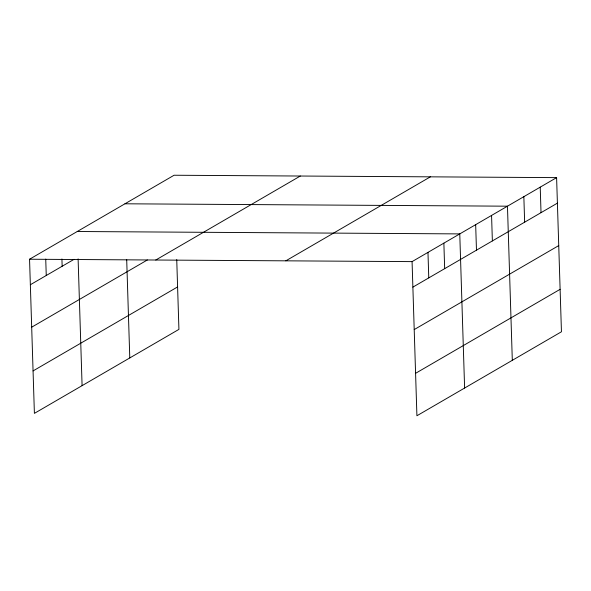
<?xml version="1.0" encoding="UTF-8"?>
<svg xmlns="http://www.w3.org/2000/svg" width="591" height="591" viewBox="0 0 591 591"><rect width="100%" height="100%" fill="white"/><g stroke="black" fill="none" stroke-linecap="round" stroke-linejoin="round"><path stroke-width="0.89" d="M176.739 259.597L178.925 329.379L34.396 413.368L29.55 259.227L174.086 175.239L556.604 177.632L561.45 331.773L416.914 415.761L412.075 261.621L556.604 177.632M30.355 284.736L74.074 259.331M31.685 327.185L147.358 259.966M155.78 260.018L300.317 176.029M33.059 370.919L177.596 286.93M285.837 260.83L430.374 176.842M412.873 287.13L557.409 203.141M414.21 329.579L558.739 245.59M415.584 373.313L560.113 289.324M124.945 203.792L507.462 206.185L512.308 360.325M77.244 231.509L459.768 233.903L464.615 388.043M29.55 259.227L412.075 261.621M540.226 187.148L541.024 212.657M523.848 196.67L524.645 222.179M491.564 215.427L492.369 240.936M475.666 224.661L476.472 250.178M443.871 243.145L444.668 268.654M427.973 252.379L428.77 277.888M126.703 259.759L129.784 357.939M78.108 258.865L82.09 385.657M61.922 258.969L62.151 266.26M45.736 259.102L46.253 275.502"/></g></svg>
